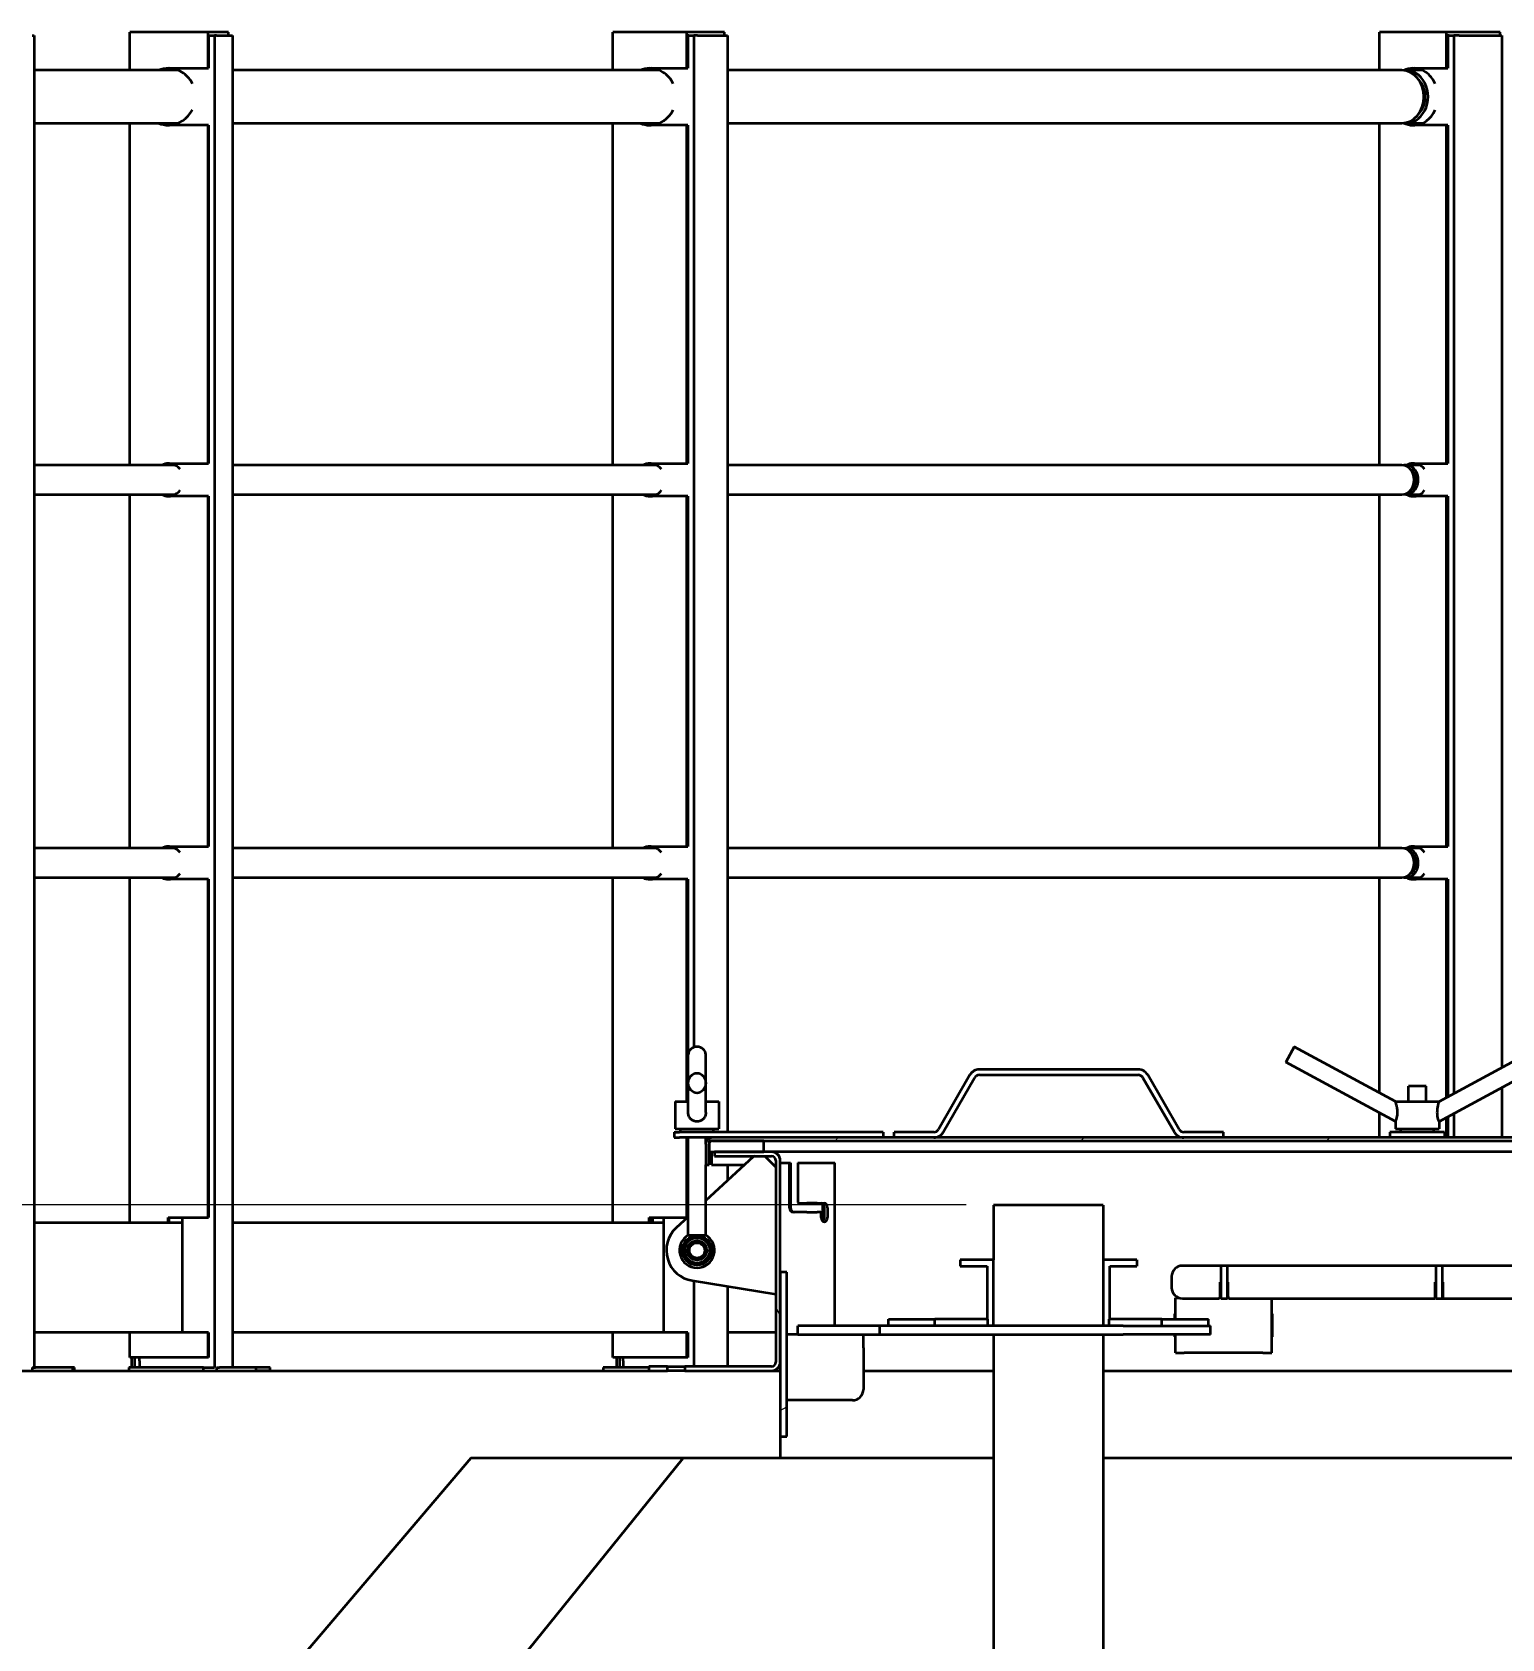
# Model space of a CAD drawing. Header units: millimetres. Extents: x 0 to 42050, y 0 to 29700.
# Drawn here: x 16311 to 17653, y 26467 to 27935 of the extents above; entities that cross this region are included whole.
import ezdxf

# ---------------------------------------------------------------- set-up
doc = ezdxf.new("R2010")
doc.units = ezdxf.units.MM
doc.header["$LTSCALE"] = 50
for name, color, linetype, lineweight in [('Dimension', 7, 'Continuous', 18), ('Hatch', 7, 'Continuous', 18), ('Visible', 7, 'Continuous', 35)]:
    doc.layers.add(name, color=color, linetype=linetype, lineweight=lineweight)
doc.styles.add('Title', font='arial.ttf')
doc.dimstyles.new('Default - Method 2b', dxfattribs={"dimscale": 50, "dimtxt": 3, "dimasz": 2.5, "dimexe": 3, "dimexo": 0.5, "dimgap": 0.7, "dimtad": 0, "dimtoh": 1, "dimdec": 1, "dimrnd": 1e-08, "dimtxsty": 'Title', "dimcen": 0.09, "dimdle": 10, "dimclrd": 256, "dimclre": 256, "dimclrt": 7, "dimadec": 0, "dimazin": 2, "dimtfac": 0.833333, "dimtdec": 1, "dimtmove": 0, "dimatfit": 3, "dimfxl": 1, "dimtolj": 1, "dimlwd": -1, "dimlwe": -1, "dimarcsym": 0})
pattern_1 = [(45, (0, 0), (-112.2532, 112.2532), [])]
pattern_2 = [(120.0002, (0, 0), (-137.4813, -79.3754), [])]
pattern_3 = [(30, (0, 0), (-79.37505, 137.4815), [])]

# ---------------------------------------------------------------- blocks, each defined once
blk = doc.blocks.new('*D37')
at = {"layer": 'Defpoints', "color": 0, "transparency": 16777216}
for p in [(15682.5, 26712.3), (16686.8, 26712.3), (15922.6, 20352.3)]:
    blk.add_point(p, dxfattribs=at)
at = {"layer": 'Dimension', "transparency": 16777216}
for p, q in [((16661.8, 26712.3), (15532.5, 26712.3)), ((15682.5, 26587.3), (15682.5, 23915.2)), ((15682.5, 20477.3), (15682.5, 23397)), ((15897.6, 20352.3), (15532.5, 20352.3))]:
    blk.add_line(p, q, dxfattribs=at)
for points in [[(15661.7, 26587.3), (15703.4, 26587.3), (15682.5, 26712.3)], [(15661.7, 20477.3), (15703.4, 20477.3), (15682.5, 20352.3)]]:
    blk.add_solid(points, dxfattribs=at)
at = {"layer": 'Dimension', "color": 7, "transparency": 16777216, "insert": (15759.2, 23432), "char_height": 150, "attachment_point": 7, "rotation": 90, "style": 'Title'}
blk.add_mtext('\\A1;6360', dxfattribs=at)
blk = doc.blocks.new('*D38')
at = {"layer": 'Defpoints', "color": 0, "transparency": 16777216}
for p in [(17188.9, 26863.8), (15422.6, 20352.3), (15922.6, 20352.3)]:
    blk.add_point(p, dxfattribs=at)
at = {"layer": 'Dimension', "transparency": 16777216}
for p, q in [((17163.9, 26863.8), (15272.6, 26863.8)), ((15422.6, 26738.8), (15422.6, 23911.6)), ((15422.6, 20477.3), (15422.6, 23421.8)), ((15897.6, 20352.3), (15272.6, 20352.3))]:
    blk.add_line(p, q, dxfattribs=at)
for points in [[(15401.8, 26738.8), (15443.4, 26738.8), (15422.6, 26863.8)], [(15401.8, 20477.3), (15443.4, 20477.3), (15422.6, 20352.3)]]:
    blk.add_solid(points, dxfattribs=at)
at = {"layer": 'Dimension', "color": 7, "transparency": 16777216, "insert": (15499.2, 23456.8), "char_height": 150, "attachment_point": 7, "rotation": 90, "style": 'Title'}
blk.add_mtext('\\A1;6511', dxfattribs=at)

msp = doc.modelspace()

# ---------------------------------------------------------------- hatches: boundary and pattern name
at = {"layer": 'Hatch'}
h = msp.add_hatch(dxfattribs=at)
h.set_pattern_fill('ANSI31', color=256, scale=1270, style=0)
h.set_pattern_definition(pattern_1)
edge = h.paths.add_edge_path()
edge.add_ellipse((16917.95, 26975.17), major_axis=(0, 9.1), ratio=0.8790755, start_angle=0, end_angle=360)
h = msp.add_hatch(dxfattribs=at)
h.set_pattern_fill('ANSI31', color=256, scale=1270, style=0)
h.set_pattern_definition(pattern_1)
edge = h.paths.add_edge_path()
edge.add_line((16928.95, 26900.33), (16928.95, 26912.33))
edge.add_line((16928.95, 26912.33), (16928.95, 26919.33))
edge.add_ellipse((16931.95, 26919.33), major_axis=(-3, 0), ratio=1, start_angle=270, end_angle=360, ccw=False)
edge.add_line((16931.95, 26922.33), (16978.95, 26922.33))
edge.add_line((16978.95, 26922.33), (18808.95, 26922.33))
edge.add_line((18808.95, 26922.33), (18855.95, 26922.33))
edge.add_ellipse((18855.95, 26919.33), major_axis=(3, 0), ratio=1, start_angle=0, end_angle=90, ccw=False)
edge.add_line((18858.95, 26919.33), (18858.95, 26912.33))
edge.add_line((18858.95, 26912.33), (18858.95, 26900.33))
edge.add_line((18858.95, 26900.33), (18861.95, 26900.33))
edge.add_line((18861.95, 26900.33), (18861.95, 26919.33))
edge.add_ellipse((18855.95, 26919.33), major_axis=(6, 0), ratio=1, start_angle=0, end_angle=90)
edge.add_line((18855.95, 26925.33), (16931.95, 26925.33))
edge.add_ellipse((16931.95, 26919.33), major_axis=(-6, 0), ratio=1, start_angle=270, end_angle=360)
edge.add_line((16925.95, 26919.33), (16925.95, 26900.33))
edge.add_line((16925.95, 26900.33), (16928.95, 26900.33))
h = msp.add_hatch(dxfattribs=at)
h.set_pattern_fill('ANSI31', color=256, scale=1270, angle=90.00021, style=0)
h.set_pattern_definition([(135.0002, (0, 0), (-112.2528, -112.2536), [])])
h.paths.add_polyline_path([(16928.95, 26922.33), (16928.95, 26919.33), (16928.95, 26912.33), (16933.95, 26912.33), (16978.95, 26912.33), (16978.95, 26922.33), (16931.95, 26922.33)])
h = msp.add_hatch(dxfattribs=at)
h.set_pattern_fill('ANSI31', color=256, scale=1270, angle=75.00018, style=0)
h.set_pattern_definition(pattern_2)
edge = h.paths.add_edge_path()
edge.add_line((16906.95, 26716.33), (16906.95, 26712.33))
edge.add_line((16906.95, 26712.33), (16985.95, 26712.33))
edge.add_ellipse((16985.95, 26720.33), major_axis=(8, 0), ratio=1, start_angle=270, end_angle=360)
edge.add_line((16993.95, 26720.33), (16993.95, 26802.33))
edge.add_line((16993.95, 26802.33), (16993.95, 26904.33))
edge.add_ellipse((16985.95, 26904.33), major_axis=(8, 0), ratio=1, start_angle=0, end_angle=90)
edge.add_line((16985.95, 26912.33), (16978.95, 26912.33))
edge.add_line((16978.95, 26912.33), (16933.95, 26912.33))
edge.add_line((16933.95, 26912.33), (16933.95, 26908.33))
edge.add_line((16933.95, 26908.33), (16985.95, 26908.33))
edge.add_ellipse((16985.95, 26904.33), major_axis=(4, 0), ratio=1, start_angle=0, end_angle=90, ccw=False)
edge.add_line((16989.95, 26904.33), (16989.95, 26720.33))
edge.add_ellipse((16985.95, 26720.33), major_axis=(4, 0), ratio=1, start_angle=270, end_angle=360, ccw=False)
edge.add_line((16985.95, 26716.33), (16906.95, 26716.33))
h = msp.add_hatch(dxfattribs=at)
h.set_pattern_fill('ANSI31', color=256, scale=1270, angle=-14.99998, style=0)
h.set_pattern_definition(pattern_3)
h.paths.add_polyline_path([(17402.45, 26778.33), (17402.45, 26808.33), (17396.45, 26808.33), (17396.45, 26778.33)])
h = msp.add_hatch(dxfattribs=at)
h.set_pattern_fill('ANSI31', color=256, scale=1270, angle=105.00025, style=0)
h.set_pattern_definition([(150.00025, (0, 0), (-79.3744, -137.4819), [])])
h.paths.add_polyline_path([(17598.95, 26778.33), (17598.95, 26808.33), (17592.95, 26808.33), (17592.95, 26778.33)])
h = msp.add_hatch(dxfattribs=at)
h.set_pattern_fill('ANSI31', color=256, scale=1270, angle=-14.99998, style=0)
h.set_pattern_definition(pattern_3)
h.paths.add_polyline_path([(16993.95, 26652.33), (16999.95, 26652.33), (16999.95, 26802.33), (16993.95, 26802.33), (16993.95, 26720.33)])
h = msp.add_hatch(dxfattribs=at)
h.set_pattern_fill('ANSI31', color=256, scale=1270, angle=75.00018, style=0)
h.set_pattern_definition(pattern_2)
h.paths.add_polyline_path([(16890.95, 26712.33), (16890.95, 26716.33), (16873.95, 26716.33), (16873.95, 26712.33)])

# ---------------------------------------------------------------- linework, layer by layer
at = {"layer": 'Visible', "color": 9, "true_color": 0xc0c0c0}
for p, q in [((16471.06, 27935.33), (16399.66, 27935.33)), ((16399.66, 27900.48), (16399.66, 27935.33)), ((16489.81, 27935.33), (16471.06, 27935.33)), ((16471.06, 27935.33), (16471.06, 27902.33)), ((16489.81, 27932.33), (16489.81, 27935.33)), ((16908.44, 27935.33), (16841.08, 27935.33)), ((16841.08, 27900.48), (16841.08, 27935.33)), ((16943.14, 27935.33), (16908.44, 27935.33)), ((16908.44, 27935.33), (16908.44, 27902.33)), ((16943.14, 27932.33), (16943.14, 27935.33)), ((17602.34, 27935.33), (17541.36, 27935.33)), ((17541.36, 27900.48), (17541.36, 27935.33)), ((17651.81, 27935.33), (17602.34, 27935.33)), ((17602.34, 27935.33), (17602.34, 27902.33)), ((17651.81, 27932.33), (17651.81, 27935.33)), ((16310.63, 27932.33), (16310.42, 27932.33)), ((16310.63, 27932.33), (16312.11, 27932.33)), ((16312.11, 27932.33), (16312.32, 27932.33)), ((16312.32, 27932.33), (16312.32, 26715.34)), ((16471.69, 27932.33), (16471.69, 27902.33)), ((16472.1, 27932.33), (16471.69, 27932.33)), ((16472.1, 27932.33), (16476.99, 27932.33)), ((16476.99, 27932.33), (16476.99, 26715.33)), ((16478.87, 27932.33), (16476.99, 27932.33)), ((16478.87, 27932.33), (16491.78, 27932.33)), ((16491.78, 27932.33), (16493.66, 27932.33)), ((16493.66, 27932.33), (16493.66, 26715.34)), ((16909.6, 27932.33), (16909.6, 27902.33)), ((16910.37, 27932.33), (16909.6, 27932.33)), ((16910.37, 27932.33), (16914.98, 27932.33)), ((16914.98, 27932.33), (16914.98, 27007.83)), ((16918.45, 27932.33), (16914.98, 27932.33)), ((16918.45, 27932.33), (16942.36, 27932.33)), ((16942.36, 27932.33), (16945.83, 27932.33)), ((16945.83, 27932.33), (16945.83, 26930.33)), ((17603.99, 27932.33), (17603.99, 27902.33)), ((17605.09, 27932.33), (17603.99, 27932.33)), ((17605.09, 27932.33), (17609.27, 27932.33)), ((17609.27, 27932.33), (17609.27, 26965.46)), ((17614.21, 27932.33), (17609.27, 27932.33)), ((17614.21, 27932.33), (17648.29, 27932.33)), ((17648.29, 27932.33), (17653.24, 27932.33)), ((17653.24, 27932.33), (17653.24, 26989.3)), ((16444.4, 27900.48), (16312.32, 27900.48)), ((16435.36, 27902.33), (16471.06, 27902.33)), ((16441.26, 27902.33), (16447.16, 27898.84)), ((16471.06, 27902.33), (16471.69, 27902.33)), ((16884.23, 27900.48), (16493.66, 27900.48)), ((16874.76, 27902.33), (16908.44, 27902.33)), ((16877.4, 27902.33), (16877.4, 27900.48)), ((16881.27, 27902.33), (16886.84, 27898.84)), ((16908.44, 27902.33), (16909.6, 27902.33)), ((17561.81, 27900.48), (16945.83, 27900.48)), ((17581.42, 27900.48), (17565.62, 27900.48)), ((17571.85, 27902.33), (17602.34, 27902.33)), ((17578.75, 27902.33), (17583.79, 27898.84)), ((17602.34, 27902.33), (17603.99, 27902.33)), ((17581.04, 27885.42), (17580.94, 27885.67)), ((17581.04, 27867.24), (17580.94, 27866.98)), ((16312.32, 27852.18), (16443.87, 27852.18)), ((16399.66, 27539.78), (16399.66, 27852.18)), ((16471.06, 27850.33), (16435.36, 27850.33)), ((16471.06, 27850.33), (16471.06, 27541.33)), ((16471.69, 27850.33), (16471.06, 27850.33)), ((16471.69, 27850.33), (16471.69, 27541.33)), ((16493.66, 27852.18), (16883.73, 27852.18)), ((16841.08, 27539.78), (16841.08, 27852.18)), ((16908.44, 27850.33), (16874.76, 27850.33)), ((16877.4, 27852.18), (16877.4, 27850.48)), ((16880.09, 27852.18), (16880.09, 27850.96)), ((16908.44, 27850.33), (16908.44, 27541.33)), ((16909.6, 27850.33), (16908.44, 27850.33)), ((16909.6, 27850.33), (16909.6, 27541.33)), ((16945.83, 27852.18), (17561.81, 27852.18)), ((17541.36, 27539.78), (17541.36, 27852.18)), ((17565.62, 27852.18), (17580.97, 27852.18)), ((17602.34, 27850.33), (17571.85, 27850.33)), ((17602.34, 27850.33), (17602.34, 27541.33)), ((17603.99, 27850.33), (17602.34, 27850.33)), ((17603.99, 27850.33), (17603.99, 27541.33)), ((16441, 27539.78), (16312.32, 27539.78)), ((16435.36, 27541.33), (16471.06, 27541.33)), ((16438.38, 27541.33), (16441.78, 27539.32)), ((16471.06, 27541.33), (16471.69, 27541.33)), ((16881.03, 27539.78), (16493.66, 27539.78)), ((16874.76, 27541.33), (16908.44, 27541.33)), ((16877.4, 27541.33), (16877.4, 27539.78)), ((16878.55, 27541.33), (16881.76, 27539.32)), ((16908.44, 27541.33), (16909.6, 27541.33)), ((17561.81, 27539.78), (16945.83, 27539.78)), ((17578.53, 27539.78), (17565.62, 27539.78)), ((17571.85, 27541.33), (17602.34, 27541.33)), ((17576.28, 27541.33), (17579.19, 27539.32)), ((17602.34, 27541.33), (17603.99, 27541.33)), ((17572.21, 27533.3), (17571.79, 27533.87)), ((16312.32, 27512.88), (16440.94, 27512.88)), ((16399.66, 27189.78), (16399.66, 27512.88)), ((16471.06, 27511.33), (16435.36, 27511.33)), ((16471.06, 27511.33), (16471.06, 27191.33)), ((16471.69, 27511.33), (16471.06, 27511.33)), ((16471.69, 27511.33), (16471.69, 27191.33)), ((16493.66, 27512.88), (16880.97, 27512.88)), ((16841.08, 27189.78), (16841.08, 27512.88)), ((16908.44, 27511.33), (16874.76, 27511.33)), ((16877.4, 27512.88), (16877.4, 27511.59)), ((16880.09, 27512.88), (16880.09, 27512.45)), ((16908.44, 27511.33), (16908.44, 27191.33)), ((16909.6, 27511.33), (16908.44, 27511.33)), ((16909.6, 27511.33), (16909.6, 27191.33)), ((16945.83, 27512.88), (17561.81, 27512.88)), ((17541.36, 27189.78), (17541.36, 27512.88)), ((17565.62, 27512.88), (17578.47, 27512.88)), ((17572.21, 27519.35), (17571.79, 27518.79)), ((17602.34, 27511.33), (17571.85, 27511.33)), ((17602.34, 27511.33), (17602.34, 27191.33)), ((17603.99, 27511.33), (17602.34, 27511.33)), ((17603.99, 27511.33), (17603.99, 27191.33)), ((16441, 27189.78), (16312.32, 27189.78)), ((16435.36, 27191.33), (16471.06, 27191.33)), ((16438.38, 27191.33), (16441.78, 27189.32)), ((16471.06, 27191.33), (16471.69, 27191.33)), ((16881.03, 27189.78), (16493.66, 27189.78)), ((16874.76, 27191.33), (16908.44, 27191.33)), ((16877.4, 27191.33), (16877.4, 27189.78)), ((16878.55, 27191.33), (16881.76, 27189.32)), ((16908.44, 27191.33), (16909.6, 27191.33)), ((17561.81, 27189.78), (16945.83, 27189.78)), ((17578.53, 27189.78), (17565.62, 27189.78)), ((17571.85, 27191.33), (17602.34, 27191.33)), ((17576.28, 27191.33), (17579.19, 27189.32)), ((17602.34, 27191.33), (17603.99, 27191.33)), ((17572.21, 27183.3), (17571.79, 27183.87)), ((16312.32, 27162.88), (16440.94, 27162.88)), ((16399.66, 26847.33), (16399.66, 27162.88)), ((16471.06, 27161.33), (16435.36, 27161.33)), ((16471.06, 27161.33), (16471.06, 26852.33)), ((16471.69, 27161.33), (16471.06, 27161.33)), ((16471.69, 27161.33), (16471.69, 26852.33)), ((16493.66, 27162.88), (16880.97, 27162.88)), ((16841.08, 26847.33), (16841.08, 27162.88)), ((16908.44, 27161.33), (16874.76, 27161.33)), ((16877.4, 27162.88), (16877.4, 27161.59)), ((16880.09, 27162.88), (16880.09, 27162.45)), ((16908.44, 27161.33), (16908.44, 26958.33)), ((16909.6, 27161.33), (16908.44, 27161.33)), ((16909.6, 27161.33), (16909.6, 26958.33)), ((16945.83, 27162.88), (17561.81, 27162.88)), ((17541.36, 26966.15), (17541.36, 27162.88)), ((17565.62, 27162.88), (17578.47, 27162.88)), ((17572.21, 27169.35), (17571.79, 27168.79)), ((17602.34, 27161.33), (17571.85, 27161.33)), ((17602.34, 27161.33), (17602.34, 26961.7)), ((17603.99, 27161.33), (17602.34, 27161.33)), ((17603.99, 27161.33), (17603.99, 26962.6)), ((17653.24, 26971.1), (17653.24, 26925.33)), ((17541.36, 26925.33), (17541.36, 26947.95)), ((17602.34, 26943.5), (17602.34, 26925.33)), ((17603.99, 26944.4), (17603.99, 26925.33)), ((17609.27, 26947.26), (17609.27, 26925.33)), ((16908.44, 26925.33), (16908.44, 26852.33)), ((16909.6, 26925.33), (16909.6, 26852.71)), ((16945.83, 26900.33), (16945.83, 26886.1)), ((16434.87, 26847.33), (16434.87, 26852.33)), ((16434.87, 26852.33), (16471.06, 26852.33)), ((16435.5, 26852.33), (16435.5, 26847.33)), ((16447.65, 26852.33), (16447.65, 26747.33)), ((16471.06, 26852.33), (16471.69, 26852.33)), ((16874.3, 26847.33), (16874.3, 26852.33)), ((16874.3, 26852.33), (16908.44, 26852.33)), ((16875.46, 26852.33), (16875.46, 26847.33)), ((16877.4, 26852.33), (16877.4, 26847.33)), ((16887.3, 26852.33), (16887.3, 26747.33)), ((16908.44, 26852.33), (16909.18, 26852.33)), ((16447.65, 26847.33), (16312.32, 26847.33)), ((16887.3, 26847.33), (16493.66, 26847.33)), ((16914.98, 26794.44), (16914.98, 26716.33)), ((16945.83, 26789.46), (16945.83, 26716.33)), ((16440.86, 26747.33), (16312.32, 26747.33)), ((16399.66, 26724.33), (16399.66, 26747.33)), ((16471.06, 26747.33), (16440.86, 26747.33)), ((16471.06, 26747.33), (16471.06, 26724.33)), ((16471.69, 26747.33), (16471.06, 26747.33)), ((16471.69, 26747.33), (16471.69, 26724.33)), ((16879.95, 26747.33), (16493.66, 26747.33)), ((16841.08, 26724.33), (16841.08, 26747.33)), ((16908.44, 26747.33), (16879.95, 26747.33)), ((16908.44, 26747.33), (16908.44, 26724.33)), ((16909.6, 26747.33), (16908.44, 26747.33)), ((16909.6, 26747.33), (16909.6, 26724.33)), ((16989.95, 26747.33), (16945.83, 26747.33)), ((17443.45, 26747.33), (17442.95, 26747.33)), ((16408.47, 26724.33), (16399.66, 26724.33)), ((16401.54, 26715.33), (16401.54, 26724.33)), ((16404.47, 26715.33), (16404.47, 26724.33)), ((16471.06, 26724.33), (16408.47, 26724.33)), ((16408.53, 26721.33), (16408.53, 26724.33)), ((16408.53, 26721.33), (16408.53, 26715.33)), ((16471.69, 26724.33), (16471.06, 26724.33)), ((16849.39, 26724.33), (16841.08, 26724.33)), ((16844.56, 26715.33), (16844.56, 26724.33)), ((16847.32, 26715.33), (16847.32, 26724.33)), ((16908.44, 26724.33), (16849.39, 26724.33)), ((16850.39, 26721.33), (16850.39, 26724.33)), ((16850.39, 26721.33), (16850.39, 26715.33)), ((16909.6, 26724.33), (16908.44, 26724.33)), ((16192.6, 26712.33), (16873.95, 26712.33)), ((16310.63, 26715.34), (16310.63, 26712.34)), ((16310.63, 26715.34), (16313.63, 26715.34)), ((16310.63, 26712.34), (16310.63, 26712.33)), ((16310.63, 26712.34), (16313.63, 26712.34)), ((16312.11, 26712.34), (16312.11, 26712.33)), ((16313.44, 26712.33), (16313.44, 26712.34)), ((16347.62, 26715.34), (16313.63, 26715.34)), ((16313.63, 26712.34), (16347.62, 26712.34)), ((16349.1, 26715.34), (16347.62, 26715.34)), ((16347.62, 26712.34), (16347.62, 26715.34)), ((16349.1, 26712.34), (16347.62, 26712.34)), ((16349.1, 26712.34), (16349.1, 26715.34)), ((16467.2, 26715.33), (16398.74, 26715.33)), ((16398.74, 26715.33), (16398.74, 26712.33)), ((16467.2, 26715.33), (16476.99, 26715.33)), ((16467.2, 26712.33), (16467.2, 26715.33)), ((16478.87, 26715.34), (16478.87, 26712.34)), ((16478.87, 26715.34), (16481.8, 26715.34)), ((16478.87, 26712.34), (16478.87, 26712.33)), ((16478.87, 26712.34), (16481.8, 26712.34)), ((16515.06, 26715.34), (16481.8, 26715.34)), ((16481.8, 26712.34), (16515.06, 26712.34)), ((16488.85, 26712.34), (16488.85, 26712.33)), ((16491.78, 26712.34), (16491.78, 26712.33)), ((16503.45, 26712.33), (16503.45, 26712.34)), ((16527.97, 26715.34), (16515.06, 26715.34)), ((16515.06, 26712.34), (16515.06, 26715.34)), ((16527.97, 26712.34), (16515.06, 26712.34)), ((16527.97, 26712.34), (16527.97, 26715.34)), ((16873.95, 26715.33), (16832.27, 26715.33)), ((16832.27, 26715.33), (16832.27, 26712.33)), ((16985.95, 26712.33), (16993.95, 26712.33)), ((17069.95, 26712.33), (17188.95, 26712.33)), ((17288.95, 26712.33), (18793.95, 26712.33)), ((16993.95, 26652.33), (16993.95, 26632.33)), ((16711.31, 26632.33), (16523.86, 26412.33)), ((16993.95, 26632.33), (16711.31, 26632.33)), ((16727.2, 26412.33), (16905.32, 26632.33)), ((17188.95, 26632.33), (16993.95, 26632.33)), ((18793.95, 26632.33), (17288.95, 26632.33))]:
    msp.add_line(p, q, dxfattribs=at)
at = {"layer": 'Visible'}
for p, q in [((16909.95, 26975.17), (16909.95, 27001.3)), ((16925.95, 26975.17), (16925.95, 27001.3)), ((17463.58, 27008.33), (17455.95, 26994.26)), ((17555.95, 26958.24), (17463.58, 27008.33)), ((17595.95, 26958.24), (17688.32, 27008.33)), ((17167.24, 26982.59), (17138.51, 26932.83)), ((17321, 26987.59), (17175.9, 26987.59)), ((17175.9, 26982.59), (17321, 26982.59)), ((17358.39, 26932.83), (17329.66, 26982.59)), ((17555.95, 26940.04), (17455.95, 26994.26)), ((17595.95, 26940.04), (17695.95, 26994.26)), ((16909.95, 26948.23), (16909.95, 26975.17)), ((16925.95, 26948.23), (16925.95, 26975.17)), ((17142.84, 26930.33), (17171.57, 26980.09)), ((17325.33, 26980.09), (17354.06, 26930.33)), ((17583.95, 26972.33), (17567.95, 26972.33)), ((17567.95, 26958.33), (17567.95, 26972.33)), ((17583.95, 26958.33), (17583.95, 26972.33)), ((16897.95, 26958.33), (16909.95, 26958.33)), ((16897.95, 26958.33), (16897.95, 26933.33)), ((16925.95, 26958.33), (16937.95, 26958.33)), ((16937.95, 26958.33), (16937.95, 26933.33)), ((17555.95, 26958.33), (17595.95, 26958.33)), ((17555.95, 26958.33), (17555.95, 26958.24)), ((17595.95, 26958.33), (17595.95, 26958.24)), ((17555.95, 26940.04), (17555.95, 26933.33)), ((17595.95, 26940.04), (17595.95, 26933.33)), ((16896.95, 26930.33), (16896.95, 26925.33)), ((16896.95, 26930.33), (16901.95, 26930.33)), ((16896.95, 26925.33), (16901.95, 26925.33)), ((16897.95, 26933.33), (16937.95, 26933.33)), ((17087.95, 26930.33), (16901.95, 26930.33)), ((16931.95, 26925.33), (16901.95, 26925.33)), ((16902.95, 26930.33), (16902.95, 26933.33)), ((16909.95, 26836.18), (16909.95, 26925.33)), ((16925.95, 26919.33), (16925.95, 26925.33)), ((16928.95, 26922.33), (16928.95, 26912.33)), ((16978.95, 26922.33), (16928.95, 26922.33)), ((18855.95, 26925.33), (16931.95, 26925.33)), ((16931.95, 26922.33), (18855.95, 26922.33)), ((16932.95, 26930.33), (16932.95, 26933.33)), ((16978.95, 26912.33), (16978.95, 26922.33)), ((17087.95, 26930.33), (17087.95, 26925.33)), ((17134.18, 26930.33), (17097.95, 26930.33)), ((17097.95, 26925.33), (17097.95, 26930.33)), ((17398.95, 26930.33), (17362.72, 26930.33)), ((17398.95, 26925.33), (17398.95, 26930.33)), ((17600.95, 26930.33), (17550.95, 26930.33)), ((17550.95, 26930.33), (17550.95, 26925.33)), ((17555.95, 26933.33), (17595.95, 26933.33)), ((17560.95, 26930.33), (17560.95, 26933.33)), ((17590.95, 26930.33), (17590.95, 26933.33)), ((17600.95, 26930.33), (17600.95, 26925.33)), ((16925.95, 26919.33), (16925.95, 26900.33)), ((16969.37, 26907.8), (16925.95, 26867.78)), ((16928.95, 26900.33), (16928.95, 26919.33)), ((16928.95, 26912.33), (16978.95, 26912.33)), ((16931.07, 26912.33), (16931.07, 26900.33)), ((16985.95, 26912.33), (16933.95, 26912.33)), ((16933.95, 26912.33), (16933.95, 26908.33)), ((16933.95, 26908.33), (16985.95, 26908.33)), ((16989.95, 26898.33), (16979.95, 26908.33)), ((18801.95, 26912.33), (16985.95, 26912.33)), ((16925.95, 26900.33), (16928.95, 26900.33)), ((16925.95, 26836.18), (16925.95, 26900.33)), ((16931.07, 26900.33), (16961.27, 26900.33)), ((16987.95, 26900.33), (16989.95, 26900.33)), ((16989.95, 26904.33), (16989.95, 26720.33)), ((16993.95, 26720.33), (16993.95, 26904.33)), ((16993.95, 26902.33), (17002.32, 26902.33)), ((17002.32, 26902.33), (17003.36, 26902.33)), ((17002.32, 26861.33), (17002.32, 26902.33)), ((17003.36, 26902.33), (17003.36, 26861.33)), ((17010.05, 26902.33), (17018.42, 26902.33)), ((17010.05, 26902.33), (17010.05, 26866.33)), ((17018.42, 26902.33), (17027.6, 26902.33)), ((17027.6, 26902.33), (17041.07, 26902.33)), ((17041.07, 26902.33), (17043.85, 26902.33)), ((17043.85, 26753.33), (17043.85, 26902.33)), ((17011.01, 26865.33), (17018.42, 26865.33)), ((17027.6, 26865.33), (17018.42, 26865.33)), ((17027.6, 26865.33), (17034.33, 26865.33)), ((17032.83, 26848.94), (17032.83, 26864.86)), ((17288.95, 26863.76), (17188.95, 26863.76)), ((17188.95, 26863.76), (17188.95, 26813.76)), ((17288.95, 26863.76), (17288.95, 26813.76)), ((16909.95, 26853.03), (16898.97, 26842.92)), ((17018.42, 26857.33), (17006.18, 26857.33)), ((17018.42, 26857.33), (17027.6, 26857.33)), ((17030.8, 26857.33), (17027.6, 26857.33)), ((17031.51, 26852.33), (17031.51, 26856.33)), ((17034.33, 26852.33), (17034.33, 26861.33)), ((17037.16, 26861.33), (17037.16, 26852.33)), ((16909.95, 26836.18), (16925.95, 26836.18)), ((17188.95, 26813.76), (17158.26, 26813.76)), ((17158.26, 26813.76), (17158.26, 26807.76)), ((17158.26, 26807.76), (17182.95, 26807.76)), ((17182.95, 26807.76), (17182.95, 26759.33)), ((17188.95, 26753.33), (17188.95, 26813.76)), ((17319.63, 26813.76), (17288.95, 26813.76)), ((17288.95, 26813.76), (17288.95, 26753.33)), ((17294.95, 26759.33), (17294.95, 26807.76)), ((17294.95, 26807.76), (17319.63, 26807.76)), ((17319.63, 26813.76), (17319.63, 26807.76)), ((17396.45, 26808.33), (17361.45, 26808.33)), ((17402.45, 26808.33), (17396.45, 26808.33)), ((17396.45, 26808.33), (17396.45, 26778.33)), ((17402.45, 26778.33), (17402.45, 26808.33)), ((17592.95, 26808.33), (17402.45, 26808.33)), ((17598.95, 26808.33), (17592.95, 26808.33)), ((17592.95, 26808.33), (17592.95, 26778.33)), ((17789.28, 26808.33), (17598.95, 26808.33)), ((17598.95, 26778.33), (17598.95, 26808.33)), ((16913.48, 26794.69), (16989.95, 26782.33)), ((16999.95, 26802.33), (16993.95, 26802.33)), ((16993.95, 26802.33), (16993.95, 26652.33)), ((16999.95, 26652.33), (16999.95, 26802.33)), ((17351.45, 26798.33), (17351.45, 26788.33)), ((17395.95, 26780.33), (17395.95, 26793.33)), ((17395.95, 26793.33), (17396.45, 26793.33)), ((17402.45, 26793.33), (17402.95, 26793.33)), ((17402.95, 26793.33), (17402.95, 26780.33)), ((17592.45, 26793.33), (17592.95, 26793.33)), ((17592.45, 26778.33), (17592.45, 26793.33)), ((17598.95, 26793.33), (17599.45, 26793.33)), ((17599.45, 26793.33), (17599.45, 26778.33)), ((17354.95, 26759.33), (17354.95, 26778.83)), ((17354.95, 26778.83), (17358.33, 26778.83)), ((17361.45, 26778.33), (17393.95, 26778.33)), ((17396.45, 26778.83), (17395.27, 26778.83)), ((17396.45, 26778.33), (17402.45, 26778.33)), ((17403.63, 26778.83), (17402.45, 26778.83)), ((17404.95, 26778.33), (17592.45, 26778.33)), ((17442.95, 26728.83), (17442.95, 26778.33)), ((17592.95, 26778.33), (17598.95, 26778.33)), ((17599.45, 26778.33), (17786.78, 26778.33)), ((17354.45, 26764.33), (17354.95, 26764.33)), ((17354.45, 26759.33), (17354.45, 26764.33)), ((17442.95, 26764.33), (17443.45, 26764.33)), ((17443.45, 26764.33), (17443.45, 26743.33)), ((17009.95, 26745.33), (17009.95, 26753.33)), ((17084.95, 26753.33), (17009.95, 26753.33)), ((17084.95, 26745.33), (17084.95, 26753.33)), ((17307.28, 26753.33), (17084.95, 26753.33)), ((17092.8, 26759.33), (17135.32, 26759.33)), ((17092.8, 26753.33), (17092.8, 26759.33)), ((17135.32, 26753.33), (17135.32, 26759.33)), ((17183.58, 26759.33), (17135.32, 26759.33)), ((17183.58, 26753.33), (17183.58, 26759.33)), ((17294.31, 26759.33), (17294.31, 26753.33)), ((17342.58, 26759.33), (17294.31, 26759.33)), ((17307.28, 26753.33), (17386.95, 26753.33)), ((17342.58, 26759.33), (17385.1, 26759.33)), ((17342.58, 26753.33), (17342.58, 26759.33)), ((17385.1, 26753.33), (17385.1, 26759.33)), ((17386.95, 26745.33), (17386.95, 26753.33)), ((17009.95, 26745.33), (16999.95, 26745.33)), ((17009.95, 26745.33), (17084.95, 26745.33)), ((17069.95, 26733.33), (17069.95, 26745.33)), ((17069.95, 26733.33), (17069.95, 26695.33)), ((17084.95, 26745.33), (17307.28, 26745.33)), ((17188.95, 26745.33), (17188.95, 21385.88)), ((17288.95, 26745.33), (17288.95, 21385.88)), ((17386.95, 26745.33), (17307.28, 26745.33)), ((17354.45, 26743.33), (17354.45, 26745.33)), ((17354.95, 26743.33), (17354.45, 26743.33)), ((17354.95, 26728.83), (17354.95, 26745.33)), ((17443.45, 26743.33), (17442.95, 26743.33)), ((17354.95, 26728.83), (17362.95, 26728.83)), ((17434.95, 26728.83), (17362.95, 26728.83)), ((17434.95, 26728.83), (17442.95, 26728.83)), ((16890.95, 26716.33), (16873.95, 26716.33)), ((16873.95, 26716.33), (16873.95, 26712.33)), ((16873.95, 26712.33), (16890.95, 26712.33)), ((16890.95, 26712.33), (16890.95, 26716.33)), ((16890.95, 26716.33), (16906.95, 26716.33)), ((16906.95, 26712.33), (16890.95, 26712.33)), ((16906.95, 26716.33), (16906.95, 26712.33)), ((16985.95, 26716.33), (16906.95, 26716.33)), ((16906.95, 26712.33), (16985.95, 26712.33)), ((17059.95, 26685.33), (16999.95, 26685.33)), ((16993.95, 26652.33), (16999.95, 26652.33))]:
    msp.add_line(p, q, dxfattribs=at)
for radius in [13.56, 11.58, 8.9, 8, 7]:
    msp.add_circle((16917.95, 26822.33), radius, dxfattribs=at)
for centre, radius, start, end in [((17175.9, 26977.59), 10, 90, 150), ((17175.9, 26977.59), 5, 90, 150), ((17321, 26977.59), 10, 30, 90), ((17321, 26977.59), 5, 30, 90), ((16931.95, 26919.33), 6, 90, 180), ((16931.95, 26919.33), 3, 90, 180), ((17134.18, 26935.33), 5, 270, 330), ((17134.18, 26935.33), 10, 270, 330), ((17362.72, 26935.33), 10, 210, 270), ((17362.72, 26935.33), 5, 210, 270), ((16970.73, 26906.33), 2, 90, 132.66341), ((16985.95, 26904.33), 8, 0, 90), ((16985.95, 26904.33), 4, 0, 90), ((16917.95, 26822.33), 28, 132.66341, 260.81923), ((16917.95, 26822.33), 16, 120, 60), ((17361.45, 26798.33), 10, 90, 180), ((17361.45, 26788.33), 10, 180, 270), ((17393.95, 26780.33), 2, 270, 0), ((17404.95, 26780.33), 2, 180, 270), ((16985.95, 26720.33), 8, 270, 0), ((16985.95, 26720.33), 4, 270, 0), ((17059.95, 26695.33), 10, 270, 0)]:
    msp.add_arc(centre, radius, start, end, dxfattribs=at)
at = {"layer": 'Visible', "color": 9, "true_color": 0xc0c0c0}
for centre, major_axis, ratio, start_param, end_param in [((16435.36, 27876.33), (0, 26), 0.9780626, 0, 0.3795103), ((16435.99, 27876.33), (0, 26), 0.9780626, 0, 0.3795103), ((16453.48, 27876.33), (0, 26), 0.9780626, 0.3711945, 0.3795103), ((16434.45, 27876.33), (0, -26), 0.9780626, 2.0436914, 2.6179939), ((16874.76, 27876.33), (0, 26), 0.9226597, 0, 0.3795103), ((16875.92, 27876.33), (0, 26), 0.9226597, 0, 0.3795103), ((16874.84, 27876.33), (0, -26), 0.9226597, 2.0436914, 2.6179939), ((17561.81, 27876.33), (0, 24.15), 0.8397249, 3.1415927, 6.2831853), ((17571.85, 27876.33), (0, 26), 0.8354193, 0, 0.3892149), ((17565.62, 27876.33), (0, 24.15), 0.8392539, 3.0476474, 6.3771306), ((17573.5, 27876.33), (0, 26), 0.8354193, 0, 0.3795963), ((17565.62, 27876.33), (0, 20.9), 0.8392539, 3.871024, 5.553754), ((17572.93, 27876.33), (0, -26), 0.8354193, 2.0436914, 2.6179939), ((17565.62, 27876.33), (0, 20.5), 0.8394895, 4.2529191, 5.1718589), ((16434.45, 27876.33), (0, -26), 0.9780626, 0.0302745, 1.0979012), ((16874.84, 27876.33), (0, -26), 0.9226597, 0.0223888, 1.0979012), ((17572.93, 27876.33), (0, -26), 0.8354193, 0.0131585, 1.0979012), ((16435.36, 27876.33), (0, -26), 0.9780626, 5.903675, 6.2831853), ((16435.99, 27876.33), (0, -26), 0.9780626, 5.903675, 6.2831853), ((16450.49, 27876.33), (0, -26), 0.9780626, 5.903675, 5.9623291), ((16451.11, 27876.33), (0, -26), 0.9780626, 5.903675, 5.9493524), ((16874.76, 27876.33), (0, -26), 0.9226597, 5.903675, 6.2831853), ((16875.92, 27876.33), (0, -26), 0.9226597, 5.903675, 6.2831853), ((16876, 27876.33), (0, -26), 0.9226597, 5.903675, 6.2590711), ((17571.85, 27876.33), (0, -26), 0.8354193, 5.8939704, 6.2831853), ((17573.5, 27876.33), (0, -26), 0.8354193, 5.9035891, 6.2831853), ((17574.57, 27876.33), (0, -26), 0.8354193, 5.903675, 6.2452211), ((16435.36, 27526.33), (0, 15), 0.9780626, 0, 0.4586146), ((16435.99, 27526.33), (0, 15), 0.9780626, 0, 0.4586146), ((16434.45, 27526.33), (0, -15), 0.9780626, 2.2624317, 2.6179939), ((16874.76, 27526.33), (0, 15), 0.9226597, 0, 0.4586146), ((16875.92, 27526.33), (0, 15), 0.9226597, 0, 0.4586146), ((16874.84, 27526.33), (0, -15), 0.9226597, 2.2624317, 2.6179939), ((17561.81, 27526.33), (0, 13.45), 0.8397249, 3.1415927, 6.2831853), ((17565.62, 27526.33), (0, 13.45), 0.8392539, 2.9723515, 6.4524265), ((17571.85, 27526.33), (0, 15), 0.8354193, 0, 0.4586146), ((17573.5, 27526.33), (0, 15), 0.8354193, 0, 0.4586146), ((17572.93, 27526.33), (0, -15), 0.8354193, 2.2624317, 2.6179939), ((17565.62, 27526.33), (0, 10.8), 0.8392539, 3.6277327, 5.7970453), ((17565.62, 27526.33), (0, 10.5), 0.8394895, 3.9861146, 5.4386633), ((16435.36, 27526.33), (0, -15), 0.9780626, 5.8245707, 6.2831853), ((16435.99, 27526.33), (0, -15), 0.9780626, 5.8245707, 6.2831853), ((16434.45, 27526.33), (0, -15), 0.9780626, 0.0524919, 0.879161), ((16874.76, 27526.33), (0, -15), 0.9226597, 5.8245707, 6.2831853), ((16875.92, 27526.33), (0, -15), 0.9226597, 5.8245707, 6.2831853), ((16876, 27526.33), (0, -15), 0.9226597, 5.8245707, 6.2413793), ((16874.84, 27526.33), (0, -15), 0.9226597, 0.0388138, 0.879161), ((17571.85, 27526.33), (0, -15), 0.8354193, 5.8245707, 6.2831853), ((17573.5, 27526.33), (0, -15), 0.8354193, 5.8245707, 6.2831853), ((17574.57, 27526.33), (0, -15), 0.8354193, 5.8245707, 6.2173489), ((17572.93, 27526.33), (0, -15), 0.8354193, 0.0228094, 0.879161), ((16435.36, 27176.33), (0, 15), 0.9780626, 0, 0.4586146), ((16435.99, 27176.33), (0, 15), 0.9780626, 0, 0.4586146), ((16434.45, 27176.33), (0, -15), 0.9780626, 2.2624317, 2.6179939), ((16874.76, 27176.33), (0, 15), 0.9226597, 0, 0.4586146), ((16875.92, 27176.33), (0, 15), 0.9226597, 0, 0.4586146), ((16874.84, 27176.33), (0, -15), 0.9226597, 2.2624317, 2.6179939), ((17561.81, 27176.33), (0, 13.45), 0.8397249, 3.1415927, 6.2831853), ((17565.62, 27176.33), (0, 13.45), 0.8392539, 2.9723515, 6.4524265), ((17571.85, 27176.33), (0, 15), 0.8354193, 0, 0.4586146), ((17573.5, 27176.33), (0, 15), 0.8354193, 0, 0.4586146), ((17572.93, 27176.33), (0, -15), 0.8354193, 2.2624317, 2.6179939), ((17565.62, 27176.33), (0, 10.8), 0.8392539, 3.6277327, 5.7970453), ((17565.62, 27176.33), (0, -10.5), 0.8394895, 0.844522, 2.2970707), ((16435.36, 27176.33), (0, -15), 0.9780626, 5.8245707, 6.2831853), ((16435.99, 27176.33), (0, -15), 0.9780626, 5.8245707, 6.2831853), ((16434.45, 27176.33), (0, -15), 0.9780626, 0.0524919, 0.879161), ((16874.76, 27176.33), (0, -15), 0.9226597, 5.8245707, 6.2831853), ((16875.92, 27176.33), (0, -15), 0.9226597, 5.8245707, 6.2831853), ((16876, 27176.33), (0, -15), 0.9226597, 5.8245707, 6.2413793), ((16874.84, 27176.33), (0, -15), 0.9226597, 0.0388138, 0.879161), ((17571.85, 27176.33), (0, -15), 0.8354193, 5.8245707, 6.2831853), ((17573.5, 27176.33), (0, -15), 0.8354193, 5.8245707, 6.2831853), ((17574.57, 27176.33), (0, -15), 0.8354193, 5.8245707, 6.2173489), ((17572.93, 27176.33), (0, -15), 0.8354193, 0.0228094, 0.879161)]:
    msp.add_ellipse(centre, major_axis=major_axis, ratio=ratio, start_param=start_param, end_param=end_param, dxfattribs=at)
at = {"layer": 'Visible'}
for centre, major_axis, ratio, start_param, end_param in [((16917.95, 27001.3), (-8, 0), 0.8790755, 3.1415927, 6.2831853), ((17011.01, 26866.33), (0, -1), 0.9659258, 4.712389, 6.2831853), ((17031.51, 26861.33), (0, 4), 0.7071068, 4.712389, 6.2831853), ((17034.33, 26861.33), (0, 4), 0.7071068, 4.712389, 6.2831853), ((17006.18, 26861.33), (0, -4), 0.9659258, 4.712389, 6.2831853), ((17007.22, 26861.33), (0, -4), 0.9659258, 4.712389, 6.2831853), ((17030.8, 26856.33), (0, 1), 0.7071068, 4.712389, 6.2831853), ((17034.33, 26852.33), (0, -4), 0.7071068, 4.712389, 7.8539816), ((17031.51, 26852.33), (0, 4), 0.7071068, 3.6651914, 4.712389)]:
    msp.add_ellipse(centre, major_axis=major_axis, ratio=ratio, start_param=start_param, end_param=end_param, dxfattribs=at)
msp.add_ellipse((16917.95, 26975.17), major_axis=(0, 9.1), ratio=0.8790755, dxfattribs=at)
at = {"layer": 'Visible', "color": 9, "true_color": 0xc0c0c0}
for points in [[(17580.94, 27885.67), (17580.27, 27887.28), (17579.42, 27888.81), (17578.41, 27890.2)], [(17571.79, 27533.87), (17571.16, 27534.7), (17570.43, 27535.45), (17569.59, 27536.08)], [(17571.79, 27168.79), (17571.16, 27167.96), (17570.43, 27167.21), (17569.59, 27166.58)]]:
    msp.add_open_spline(points, degree=3, dxfattribs=at)
for points, knots in [([(17578.41, 27862.46), (17579.3, 27863.68), (17580.06, 27865.01), (17580.77, 27866.6), (17580.85, 27866.79), (17580.94, 27866.98)], [2.42998174, 2.42998174, 2.42998174, 2.42998174, 2.65180092, 2.65180092, 2.68212274, 2.68212274, 2.68212274, 2.68212274]), ([(17569.59, 27516.58), (17569.91, 27516.82), (17570.21, 27517.07), (17570.97, 27517.78), (17571.4, 27518.27), (17571.79, 27518.79)], [2.13417755, 2.13417755, 2.13417755, 2.13417755, 2.23989744, 2.23989744, 2.4153183, 2.4153183, 2.4153183, 2.4153183]), ([(17569.59, 27186.08), (17569.91, 27185.84), (17570.21, 27185.59), (17570.97, 27184.87), (17571.4, 27184.39), (17571.79, 27183.87)], [3.70497388, 3.70497388, 3.70497388, 3.70497388, 3.81069376, 3.81069376, 3.98611463, 3.98611463, 3.98611463, 3.98611463])]:
    msp.add_open_spline(points, degree=3, knots=knots, dxfattribs=at)
at = {"layer": 'Visible'}
for points, knots in [([(17555.95, 26958.24), (17555.95, 26958.24), (17555.97, 26958.16), (17556.06, 26957.86), (17556.12, 26957.64), (17556.36, 26956.79), (17556.57, 26955.98), (17556.98, 26954.2), (17557.2, 26953.08), (17557.52, 26950.69), (17557.62, 26949.42), (17557.62, 26947.16), (17557.54, 26946.01), (17557.21, 26943.91), (17556.98, 26942.96), (17556.55, 26941.55), (17556.33, 26940.98), (17556.03, 26940.22), (17555.95, 26940.04), (17555.95, 26940.04)], [1.3676178, 1.3676178, 1.3676178, 1.3676178, 1.5312304, 1.5312304, 1.6948429, 1.6948429, 2.0220679, 2.0220679, 2.3786518, 2.3786518, 2.7352357, 2.7352357, 3.0571869, 3.0571869, 3.3791381, 3.3791381, 3.6795715, 3.6795715, 3.9800049, 3.9800049, 3.9800049, 3.9800049]), ([(17594.28, 26948.23), (17594.28, 26949.42), (17594.38, 26950.69), (17594.7, 26953.08), (17594.92, 26954.2), (17595.33, 26955.98), (17595.54, 26956.79), (17595.77, 26957.64), (17595.84, 26957.86), (17595.93, 26958.16), (17595.95, 26958.24), (17595.95, 26958.24)], [0, 0, 0, 0, 0.3565839, 0.3565839, 0.7131678, 0.7131678, 1.0403928, 1.0403928, 1.2040053, 1.2040053, 1.3676178, 1.3676178, 1.3676178, 1.3676178]), ([(16925.95, 26948.23), (16925.95, 26947.16), (16925.77, 26946.01), (16924.96, 26943.91), (16924.33, 26942.96), (16922.87, 26941.55), (16921.98, 26940.98), (16920.02, 26940.22), (16918.95, 26940.04), (16916.95, 26940.04), (16915.88, 26940.22), (16913.92, 26940.98), (16913.02, 26941.55), (16911.56, 26942.96), (16910.93, 26943.91), (16910.13, 26946.01), (16909.95, 26947.16), (16909.95, 26948.23)], [2.7352357, 2.7352357, 2.7352357, 2.7352357, 3.0571869, 3.0571869, 3.3791381, 3.3791381, 3.6795715, 3.6795715, 3.9800049, 3.9800049, 4.2804383, 4.2804383, 4.5808717, 4.5808717, 4.9028228, 4.9028228, 5.224774, 5.224774, 5.224774, 5.224774]), ([(17595.95, 26940.04), (17595.95, 26940.04), (17595.87, 26940.22), (17595.56, 26940.98), (17595.35, 26941.55), (17594.92, 26942.96), (17594.68, 26943.91), (17594.36, 26946.01), (17594.28, 26947.16), (17594.28, 26948.23)], [3.9800049, 3.9800049, 3.9800049, 3.9800049, 4.2804383, 4.2804383, 4.5808717, 4.5808717, 4.9028228, 4.9028228, 5.224774, 5.224774, 5.224774, 5.224774]), ([(16993.95, 26904.33), (16993.95, 26906.07), (16993.55, 26907.46), (16992.77, 26908.75), (16992.62, 26908.96), (16992.05, 26909.68), (16991.57, 26910.11), (16991.06, 26910.48)], [0, 0, 0, 0, 0.27672696, 0.27672696, 0.33663418, 0.33663418, 0.49173782, 0.49173782, 0.49173782, 0.49173782]), ([(16993.95, 26720.33), (16993.95, 26718.59), (16993.55, 26717.2), (16992.77, 26715.91), (16992.62, 26715.7), (16992.05, 26714.98), (16991.57, 26714.54), (16991.06, 26714.17)], [0, 0, 0, 0, 0.27672696, 0.27672696, 0.33663418, 0.33663418, 0.49173782, 0.49173782, 0.49173782, 0.49173782])]:
    msp.add_open_spline(points, degree=3, knots=knots, dxfattribs=at)
for points in [[(16917.95, 26835.7), (16914.85, 26833.91), (16912.16, 26832.36)], [(16923.74, 26832.36), (16921.05, 26833.91), (16917.95, 26835.7)], [(16912.16, 26832.36), (16909.47, 26830.81), (16906.37, 26829.02)], [(16906.37, 26829.02), (16906.37, 26825.43), (16906.37, 26822.33)], [(16906.37, 26822.33), (16906.37, 26819.22), (16906.37, 26815.64)], [(16929.53, 26829.02), (16926.43, 26830.81), (16923.74, 26832.36)], [(16929.53, 26822.33), (16929.53, 26825.43), (16929.53, 26829.02)], [(16929.53, 26815.64), (16929.53, 26819.22), (16929.53, 26822.33)], [(16906.37, 26815.64), (16909.47, 26813.85), (16912.16, 26812.3)], [(16912.16, 26812.3), (16914.85, 26810.74), (16917.95, 26808.95)], [(16917.95, 26808.95), (16921.05, 26810.74), (16923.74, 26812.3)], [(16923.74, 26812.3), (16926.43, 26813.85), (16929.53, 26815.64)]]:
    msp.add_rational_spline(points, [1, 1.0379548493, 1], degree=2, dxfattribs=at)

# ---------------------------------------------------------------- dimensions: what is measured, and where the dimension line sits
at = {"layer": 'Dimension'}
for base, p1, p2, override, picture, middle in [((15422.59, 20352.33), (17188.95, 26863.76), (15922.59, 20352.33), {"dimgap": 0.7, "dimtoh": 0, "dimdec": 0, "dimtol": 0, "dimlim": 0, "dimtp": 0, "dimtm": 0, "dimtdec": 0, "dimtofl": 0, "dimatfit": 1}, '*D38', (15422.59, 23666.73)), ((15682.54, 26712.33), (15922.59, 20352.33), (16686.84, 26712.33), {"dimgap": 0.7, "dimtoh": 0, "dimdec": 1, "dimtol": 0, "dimlim": 0, "dimtp": 0, "dimtm": 0, "dimtdec": 1, "dimtofl": 0, "dimatfit": 1}, '*D37', (15682.54, 23656.1))]:
    dim = msp.add_linear_dim(base=base, p1=p1, p2=p2, angle=90, dimstyle='Default - Method 2b', override=override, dxfattribs=at)
    dim.commit()
    dim.dimension.update_dxf_attribs({"geometry": picture, "text_midpoint": middle, "dimtype": 160})

doc.saveas('drawing.dxf')
